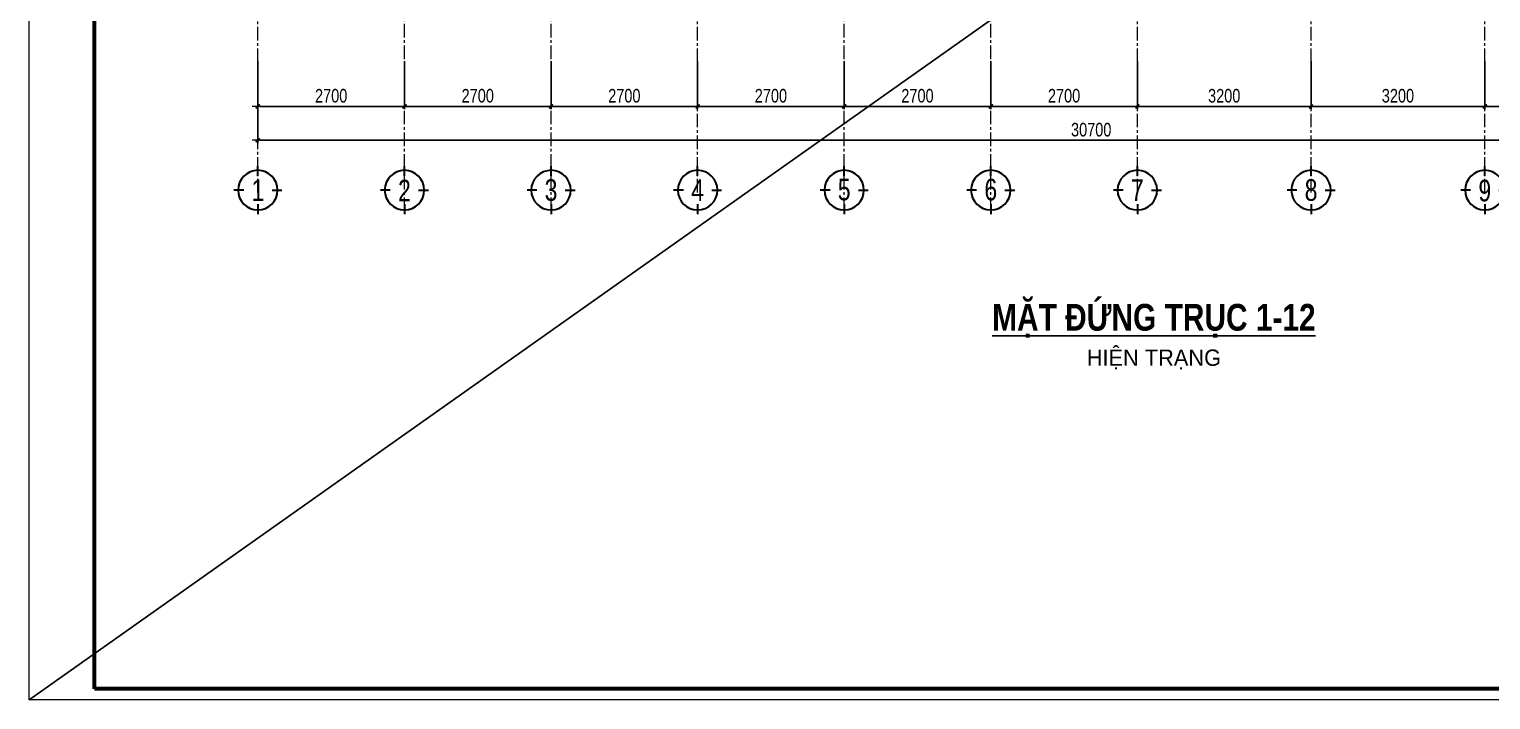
# Model space of a CAD drawing. Header units: millimetres. Extents: x 5243337 to 5938936, y 490824 to 785930.
# Drawn here: x 5304149 to 5331071, y 557848 to 570199 of the extents above; entities that cross this region are included whole.
import ezdxf
from ezdxf.enums import TextEntityAlignment as Align

# ---------------------------------------------------------------- set-up
doc = ezdxf.new("R2010")
doc.units = ezdxf.units.MM
doc.header["$MEASUREMENT"] = 0
doc.header["$PDMODE"] = 32
doc.linetypes.add('CENTER', pattern=[2, 1.25, -0.25, 0.25, -0.25])
doc.layers.get('0').update_dxf_attribs({"lineweight": 0})
doc.layers.get('Defpoints').update_dxf_attribs({"lineweight": 0})
for name, color, linetype, lineweight in [('dim', 144, 'Continuous', 13), ('Khungten_LCDI', 7, 'Continuous', 25), ('LC Dim', 8, 'Continuous', 18), ('LC ISO', 153, 'Continuous', 13), ('LC Net thay', 7, 'Continuous', 25), ('LC Text1', 3, 'Continuous', 20), ('LC Text2', 7, 'Continuous', 25), ('truc', 76, 'CENTER', 9)]:
    doc.layers.add(name, color=color, linetype=linetype, lineweight=lineweight)
doc.layers.add('KCS_Plotter', color=11, linetype='Continuous', plot=False)
doc.styles.add('EG 1', font='VHAVANB.TTF')
doc.styles.add('HOATBIF', font='hoatbif.shx', dxfattribs={"width": 0.8})
doc.styles.add('Khungten', font='VHAVAN.TTF', dxfattribs={"width": 0.9, "height": 5000})
doc.styles.add('LC 1', font='VHAVANB.TTF')
doc.styles.add('LC3', font='VHARIALB.TTF', dxfattribs={"width": 0.8})
doc.styles.add('Tahoma', font='tahoma.ttf')
doc.styles.add('Title', font='VHBLACK.TTF')
doc.dimstyles.new('1-100', dxfattribs={"dimscale": 100, "dimtxt": 2.5, "dimasz": 0.35, "dimexe": 0.5, "dimexo": 0, "dimgap": 0.8, "dimtad": 1, "dimdec": 0, "dimzin": 0, "dimdsep": 46, "dimtxsty": 'HOATBIF', "dimblk1": 'DOT', "dimblk2": 'DOT', "dimsah": 1, "dimcen": -1, "dimdle": 1, "dimclrd": 256, "dimclre": 256, "dimclrt": 4, "dimadec": 3, "dimazin": 2, "dimtfac": 0.333333, "dimtdec": 0, "dimtix": 1, "dimtmove": 2, "dimatfit": 3, "dimldrblk": 'DOT', "dimfxl": 1, "dimtvp": 0.833333, "dimtolj": 1, "dimtzin": 0, "dimarcsym": 0})

# ---------------------------------------------------------------- blocks, each defined once
blk = doc.blocks.new('DOT')
at = {"layer": 'dim'}
for p, q in [((-3, 0), (3, 0)), ((-1, -1), (1, 1))]:
    blk.add_line(p, q, dxfattribs=at)
blk.add_lwpolyline([(0.5, 1), (-1, -0.5), (-0.5, -1), (1, 0.5)], close=True, dxfattribs=at)
blk = doc.blocks.new('*D145')
at = {"layer": 'Defpoints', "color": 0, "ltscale": 500, "transparency": 16777216}
for p in [(5308361, 569614), (5311061, 569614), (5311061, 568778)]:
    blk.add_point(p, dxfattribs=at)
at = {"layer": 'LC Dim', "lineweight": -2, "ltscale": 500, "transparency": 16777216}
for p, q in [((5308361, 569614), (5308361, 568728)), ((5311061, 569614), (5311061, 568728)), ((5308396, 568778), (5311026, 568778))]:
    blk.add_line(p, q, dxfattribs=at)
at = {"layer": 'LC Dim', "lineweight": -2, "ltscale": 500, "transparency": 16777216, "xscale": 35, "yscale": 35, "zscale": 35, "rotation": 180}
blk.add_blockref('DOT', (5308361, 568778), dxfattribs=at)
at = {"layer": 'LC Dim', "lineweight": -2, "ltscale": 500, "transparency": 16777216, "xscale": 35, "yscale": 35, "zscale": 35}
blk.add_blockref('DOT', (5311061, 568778), dxfattribs=at)
at = {"layer": 'LC Dim', "color": 4, "ltscale": 500, "transparency": 16777216, "insert": (5309711, 568973), "char_height": 250, "attachment_point": 5, "style": 'HOATBIF'}
blk.add_mtext('\\A1;2700', dxfattribs=at)
blk = doc.blocks.new('_Dot')
at = {"color": 0, "linetype": 'ByBlock', "lineweight": -2}
blk.add_line((-0.5, 0), (-1, 0), dxfattribs=at)
at = {"color": 0, "linetype": 'ByBlock', "const_width": 0.5}
blk.add_lwpolyline([(-0.25, 0, 1), (0.25, 0, 1)], format="xyb", close=True, dxfattribs=at)
blk = doc.blocks.new('*D146')
at = {"layer": 'Defpoints', "color": 0, "ltscale": 500, "transparency": 16777216}
for p in [(5313761, 569614), (5316461, 569614), (5313761, 568778)]:
    blk.add_point(p, dxfattribs=at)
at = {"layer": 'LC Dim', "lineweight": -2, "ltscale": 500, "transparency": 16777216}
for p, q in [((5313761, 569614), (5313761, 568728)), ((5316461, 569614), (5316461, 568728)), ((5316426, 568778), (5313796, 568778))]:
    blk.add_line(p, q, dxfattribs=at)
at = {"layer": 'LC Dim', "lineweight": -2, "ltscale": 500, "transparency": 16777216, "xscale": 35, "yscale": 35, "zscale": 35, "rotation": 180}
blk.add_blockref('DOT', (5313761, 568778), dxfattribs=at)
at = {"layer": 'LC Dim', "lineweight": -2, "ltscale": 500, "transparency": 16777216, "xscale": 35, "yscale": 35, "zscale": 35}
blk.add_blockref('DOT', (5316461, 568778), dxfattribs=at)
at = {"layer": 'LC Dim', "color": 4, "ltscale": 500, "transparency": 16777216, "insert": (5315111, 568973), "char_height": 250, "attachment_point": 5, "style": 'HOATBIF'}
blk.add_mtext('\\A1;2700', dxfattribs=at)
blk = doc.blocks.new('*D147')
at = {"layer": 'Defpoints', "color": 0, "ltscale": 500, "transparency": 16777216}
for p in [(5324561, 569614), (5327761, 569614), (5327761, 568778)]:
    blk.add_point(p, dxfattribs=at)
at = {"layer": 'LC Dim', "lineweight": -2, "ltscale": 500, "transparency": 16777216}
for p, q in [((5324561, 569614), (5324561, 568728)), ((5327761, 569614), (5327761, 568728)), ((5324596, 568778), (5327726, 568778))]:
    blk.add_line(p, q, dxfattribs=at)
at = {"layer": 'LC Dim', "lineweight": -2, "ltscale": 500, "transparency": 16777216, "xscale": 35, "yscale": 35, "zscale": 35, "rotation": 180}
blk.add_blockref('DOT', (5324561, 568778), dxfattribs=at)
at = {"layer": 'LC Dim', "lineweight": -2, "ltscale": 500, "transparency": 16777216, "xscale": 35, "yscale": 35, "zscale": 35}
blk.add_blockref('DOT', (5327761, 568778), dxfattribs=at)
at = {"layer": 'LC Dim', "color": 4, "ltscale": 500, "transparency": 16777216, "insert": (5326161, 568973), "char_height": 250, "attachment_point": 5, "style": 'HOATBIF'}
blk.add_mtext('\\A1;3200', dxfattribs=at)
blk = doc.blocks.new('*D148')
at = {"layer": 'Defpoints', "color": 0, "ltscale": 500, "transparency": 16777216}
for p in [(5327761, 569614), (5330961, 569614), (5330961, 568778)]:
    blk.add_point(p, dxfattribs=at)
at = {"layer": 'LC Dim', "lineweight": -2, "ltscale": 500, "transparency": 16777216}
for p, q in [((5327761, 569614), (5327761, 568728)), ((5330961, 569614), (5330961, 568728)), ((5327796, 568778), (5330926, 568778))]:
    blk.add_line(p, q, dxfattribs=at)
at = {"layer": 'LC Dim', "lineweight": -2, "ltscale": 500, "transparency": 16777216, "xscale": 35, "yscale": 35, "zscale": 35, "rotation": 180}
blk.add_blockref('DOT', (5327761, 568778), dxfattribs=at)
at = {"layer": 'LC Dim', "lineweight": -2, "ltscale": 500, "transparency": 16777216, "xscale": 35, "yscale": 35, "zscale": 35}
blk.add_blockref('DOT', (5330961, 568778), dxfattribs=at)
at = {"layer": 'LC Dim', "color": 4, "ltscale": 500, "transparency": 16777216, "insert": (5329361, 568973), "char_height": 250, "attachment_point": 5, "style": 'HOATBIF'}
blk.add_mtext('\\A1;3200', dxfattribs=at)
blk = doc.blocks.new('*D149')
at = {"layer": 'Defpoints', "color": 0, "ltscale": 500, "transparency": 16777216}
for p in [(5311061, 569614), (5313761, 569614), (5313761, 568778)]:
    blk.add_point(p, dxfattribs=at)
at = {"layer": 'LC Dim', "lineweight": -2, "ltscale": 500, "transparency": 16777216}
for p, q in [((5311061, 569614), (5311061, 568728)), ((5313761, 569614), (5313761, 568728)), ((5311096, 568778), (5313726, 568778))]:
    blk.add_line(p, q, dxfattribs=at)
at = {"layer": 'LC Dim', "lineweight": -2, "ltscale": 500, "transparency": 16777216, "xscale": 35, "yscale": 35, "zscale": 35, "rotation": 180}
blk.add_blockref('DOT', (5311061, 568778), dxfattribs=at)
at = {"layer": 'LC Dim', "lineweight": -2, "ltscale": 500, "transparency": 16777216, "xscale": 35, "yscale": 35, "zscale": 35}
blk.add_blockref('DOT', (5313761, 568778), dxfattribs=at)
at = {"layer": 'LC Dim', "color": 4, "ltscale": 500, "transparency": 16777216, "insert": (5312411, 568973), "char_height": 250, "attachment_point": 5, "style": 'HOATBIF'}
blk.add_mtext('\\A1;2700', dxfattribs=at)
blk = doc.blocks.new('*D150')
at = {"layer": 'Defpoints', "color": 0, "ltscale": 500, "transparency": 16777216}
for p in [(5316461, 569614), (5319161, 569614), (5319161, 568778)]:
    blk.add_point(p, dxfattribs=at)
at = {"layer": 'LC Dim', "lineweight": -2, "ltscale": 500, "transparency": 16777216}
for p, q in [((5316461, 569614), (5316461, 568728)), ((5319161, 569614), (5319161, 568728)), ((5316496, 568778), (5319126, 568778))]:
    blk.add_line(p, q, dxfattribs=at)
at = {"layer": 'LC Dim', "lineweight": -2, "ltscale": 500, "transparency": 16777216, "xscale": 35, "yscale": 35, "zscale": 35, "rotation": 180}
blk.add_blockref('DOT', (5316461, 568778), dxfattribs=at)
at = {"layer": 'LC Dim', "lineweight": -2, "ltscale": 500, "transparency": 16777216, "xscale": 35, "yscale": 35, "zscale": 35}
blk.add_blockref('DOT', (5319161, 568778), dxfattribs=at)
at = {"layer": 'LC Dim', "color": 4, "ltscale": 500, "transparency": 16777216, "insert": (5317811, 568973), "char_height": 250, "attachment_point": 5, "style": 'HOATBIF'}
blk.add_mtext('\\A1;2700', dxfattribs=at)
blk = doc.blocks.new('*D151')
at = {"layer": 'Defpoints', "color": 0, "ltscale": 500, "transparency": 16777216}
for p in [(5321861, 569614), (5324561, 569614), (5321861, 568778)]:
    blk.add_point(p, dxfattribs=at)
at = {"layer": 'LC Dim', "lineweight": -2, "ltscale": 500, "transparency": 16777216}
for p, q in [((5321861, 569614), (5321861, 568728)), ((5324561, 569614), (5324561, 568728)), ((5324526, 568778), (5321896, 568778))]:
    blk.add_line(p, q, dxfattribs=at)
at = {"layer": 'LC Dim', "lineweight": -2, "ltscale": 500, "transparency": 16777216, "xscale": 35, "yscale": 35, "zscale": 35, "rotation": 180}
blk.add_blockref('DOT', (5321861, 568778), dxfattribs=at)
at = {"layer": 'LC Dim', "lineweight": -2, "ltscale": 500, "transparency": 16777216, "xscale": 35, "yscale": 35, "zscale": 35}
blk.add_blockref('DOT', (5324561, 568778), dxfattribs=at)
at = {"layer": 'LC Dim', "color": 4, "ltscale": 500, "transparency": 16777216, "insert": (5323211, 568973), "char_height": 250, "attachment_point": 5, "style": 'HOATBIF'}
blk.add_mtext('\\A1;2700', dxfattribs=at)
blk = doc.blocks.new('*D152')
at = {"layer": 'Defpoints', "color": 0, "ltscale": 500, "transparency": 16777216}
for p in [(5319161, 569614), (5321861, 569614), (5321861, 568778)]:
    blk.add_point(p, dxfattribs=at)
at = {"layer": 'LC Dim', "lineweight": -2, "ltscale": 500, "transparency": 16777216}
for p, q in [((5319161, 569614), (5319161, 568728)), ((5321861, 569614), (5321861, 568728)), ((5319196, 568778), (5321826, 568778))]:
    blk.add_line(p, q, dxfattribs=at)
at = {"layer": 'LC Dim', "lineweight": -2, "ltscale": 500, "transparency": 16777216, "xscale": 35, "yscale": 35, "zscale": 35, "rotation": 180}
blk.add_blockref('DOT', (5319161, 568778), dxfattribs=at)
at = {"layer": 'LC Dim', "lineweight": -2, "ltscale": 500, "transparency": 16777216, "xscale": 35, "yscale": 35, "zscale": 35}
blk.add_blockref('DOT', (5321861, 568778), dxfattribs=at)
at = {"layer": 'LC Dim', "color": 4, "ltscale": 500, "transparency": 16777216, "insert": (5320511, 568973), "char_height": 250, "attachment_point": 5, "style": 'HOATBIF'}
blk.add_mtext('\\A1;2700', dxfattribs=at)
blk = doc.blocks.new('*D153')
at = {"layer": 'Defpoints', "color": 0, "ltscale": 500, "transparency": 16777216}
for p in [(5330961, 569614), (5333661, 569614), (5333661, 568778)]:
    blk.add_point(p, dxfattribs=at)
at = {"layer": 'LC Dim', "lineweight": -2, "ltscale": 500, "transparency": 16777216}
for p, q in [((5330961, 569614), (5330961, 568728)), ((5333661, 569614), (5333661, 568728)), ((5330996, 568778), (5333626, 568778))]:
    blk.add_line(p, q, dxfattribs=at)
at = {"layer": 'LC Dim', "lineweight": -2, "ltscale": 500, "transparency": 16777216, "xscale": 35, "yscale": 35, "zscale": 35, "rotation": 180}
blk.add_blockref('DOT', (5330961, 568778), dxfattribs=at)
at = {"layer": 'LC Dim', "lineweight": -2, "ltscale": 500, "transparency": 16777216, "xscale": 35, "yscale": 35, "zscale": 35}
blk.add_blockref('DOT', (5333661, 568778), dxfattribs=at)
at = {"layer": 'LC Dim', "color": 4, "ltscale": 500, "transparency": 16777216, "insert": (5332311, 568973), "char_height": 250, "attachment_point": 5, "style": 'HOATBIF'}
blk.add_mtext('\\A1;2700', dxfattribs=at)
blk = doc.blocks.new('KyHieu TrucDinhVi')
at = {"color": 7, "lineweight": 30}
for p, q in [((0, 2.36), (0, 4)), ((-2.36, 0), (-4, 0)), ((2.36, 0), (4, 0)), ((0, -2.36), (0, -4))]:
    blk.add_line(p, q, dxfattribs=at)
blk.add_circle((0, 0), 3.3, dxfattribs=at)
at = {"ltscale": 20, "style": 'Tahoma'}
blk.add_attdef('AA', text='', height=3, dxfattribs=at).set_placement((0, 0), align=Align.MIDDLE_CENTER)
blk = doc.blocks.new('*D156')
at = {"layer": 'Defpoints', "color": 0, "ltscale": 500, "transparency": 16777216}
for p in [(5308361, 569614), (5339061, 569614), (5339061, 568153)]:
    blk.add_point(p, dxfattribs=at)
at = {"layer": 'LC Dim', "lineweight": -2, "ltscale": 500, "transparency": 16777216}
for p, q in [((5308361, 569614), (5308361, 568103)), ((5339061, 569614), (5339061, 568103)), ((5308396, 568153), (5339026, 568153))]:
    blk.add_line(p, q, dxfattribs=at)
at = {"layer": 'LC Dim', "lineweight": -2, "ltscale": 500, "transparency": 16777216, "xscale": 35, "yscale": 35, "zscale": 35, "rotation": 180}
blk.add_blockref('DOT', (5308361, 568153), dxfattribs=at)
at = {"layer": 'LC Dim', "lineweight": -2, "ltscale": 500, "transparency": 16777216, "xscale": 35, "yscale": 35, "zscale": 35}
blk.add_blockref('DOT', (5339061, 568153), dxfattribs=at)
at = {"layer": 'LC Dim', "color": 4, "ltscale": 500, "transparency": 16777216, "insert": (5323711, 568348), "char_height": 250, "attachment_point": 5, "style": 'HOATBIF'}
blk.add_mtext('\\A1;30700', dxfattribs=at)
blk = doc.blocks.new('TIEUDE1')
at = {"layer": 'LC Text2', "color": 7, "style": 'LC 1'}
blk.add_attdef('TIªU§Ò', text='', height=5, dxfattribs=at).set_placement((0, 0), align=Align.BOTTOM_CENTER)
blk.add_attdef('TL', text='', height=3, dxfattribs=at).set_placement((0, -2), align=Align.TOP_CENTER)
blk = doc.blocks.new('lcdi fix1')
at = {"layer": 'Defpoints', "lineweight": 0}
blk.add_lwpolyline([(-1200, -14850), (-1200, 14850), (40800, 14850), (40800, -14850)], close=True, dxfattribs=at)
at = {"layer": 'Khungten_LCDI', "color": 5, "lineweight": 60}
blk.add_lwpolyline([(0, -14650), (0, 14650), (40600, 14650), (40600, -14650)], close=True, dxfattribs=at)
at = {"color": 7, "style": 'Khungten', "width": 0.8}
for tag, p in [('REVISION', (39499, -10746)), ('NGAYHT', (39546, -11609))]:
    blk.add_attdef(tag, text='', height=200, dxfattribs=at).set_placement(p, align=Align.CENTER)
at = {"layer": 'LC Text1', "style": 'Title', "width": 1.485915}
for tag, p, p2 in [('TENBANVE1', (36913, -8886), (40339, -8886)), ('TENBANVE2', (36913, -9562), (40339, -9562))]:
    blk.add_attdef(tag, text='', height=250, dxfattribs=at).set_placement(p, p2, align=Align.FIT)
at = {"layer": 'LC Text1', "style": 'Title', "width": 0.7}
blk.add_attdef('SOBANVE', text='', height=250, dxfattribs=at).set_placement((39562, -13896), align=Align.CENTER)

msp = doc.modelspace()

# ---------------------------------------------------------------- linework, layer by layer
at = {"layer": 'KCS_Plotter'}
msp.add_line((5304149.2, 557847.8), (5346149.2, 587547.8), dxfattribs=at)
at = {"layer": 'truc', "ltscale": 200}
for p, q in [((5308360.9, 567193), (5308360.9, 582498.5)), ((5316460.9, 567193), (5316460.9, 582498.5)), ((5324560.9, 567193), (5324560.9, 582498.5)), ((5324560.9, 567193), (5324560.9, 582498.5)), ((5327760.9, 567193), (5327760.9, 582498.5)), ((5330960.9, 567193), (5330960.9, 582498.5)), ((5311060.9, 566848), (5311060.9, 582153.5)), ((5313760.9, 566848), (5313760.9, 582153.5)), ((5319160.9, 566848), (5319160.9, 582153.5)), ((5321860.9, 566848), (5321860.9, 582153.5))]:
    msp.add_line(p, q, dxfattribs=at)

# ---------------------------------------------------------------- block references
at = {"layer": 'LC ISO'}
ref = msp.add_blockref('KyHieu TrucDinhVi', (5308360.9, 567235.8), dxfattribs=dict(at, xscale=-110.459031681925, yscale=110.459031681925, zscale=110.459031681925, rotation=180))
ref.add_attrib('AA', '1', dxfattribs={"layer": '0', "ltscale": 20, "height": 397.7, "style": 'EG 1', "width": 0.8}).set_placement((5308360.9, 567235.8), align=Align.MIDDLE_CENTER)
ref = msp.add_blockref('KyHieu TrucDinhVi', (5311060.9, 567235.8), dxfattribs=dict(at, xscale=-110.459031681925, yscale=110.459031681925, zscale=110.459031681925, rotation=180))
ref.add_attrib('AA', '2', dxfattribs={"layer": '0', "ltscale": 20, "height": 397.7, "style": 'EG 1', "width": 0.8}).set_placement((5311060.9, 567228.2), align=Align.MIDDLE_CENTER)
ref = msp.add_blockref('KyHieu TrucDinhVi', (5313760.9, 567235.8), dxfattribs=dict(at, xscale=-110.459031681925, yscale=110.459031681925, zscale=110.459031681925, rotation=180))
ref.add_attrib('AA', '3', dxfattribs={"layer": '0', "ltscale": 20, "height": 397.7, "style": 'EG 1', "width": 0.8}).set_placement((5313760.9, 567237.9), align=Align.MIDDLE_CENTER)
ref = msp.add_blockref('KyHieu TrucDinhVi', (5316460.9, 567235.8), dxfattribs=dict(at, xscale=-110.459031681925, yscale=110.459031681925, zscale=110.459031681925, rotation=180))
ref.add_attrib('AA', '4', dxfattribs={"layer": '0', "ltscale": 20, "height": 397.7, "style": 'EG 1', "width": 0.8}).set_placement((5316460.9, 567235.8), align=Align.MIDDLE_CENTER)
ref = msp.add_blockref('KyHieu TrucDinhVi', (5319160.9, 567235.8), dxfattribs=dict(at, xscale=-110.459031681925, yscale=110.459031681925, zscale=110.459031681925, rotation=180))
ref.add_attrib('AA', '5', dxfattribs={"layer": '0', "ltscale": 20, "height": 397.7, "style": 'EG 1', "width": 0.8}).set_placement((5319160.9, 567245.6), align=Align.MIDDLE_CENTER)
ref = msp.add_blockref('KyHieu TrucDinhVi', (5321860.9, 567235.8), dxfattribs=dict(at, xscale=-110.459031681925, yscale=110.459031681925, zscale=110.459031681925, rotation=180))
ref.add_attrib('AA', '6', dxfattribs={"layer": '0', "ltscale": 20, "height": 397.7, "style": 'EG 1', "width": 0.8}).set_placement((5321860.9, 567245.6), align=Align.MIDDLE_CENTER)
ref = msp.add_blockref('KyHieu TrucDinhVi', (5324560.9, 567235.8), dxfattribs=dict(at, xscale=-110.459031681925, yscale=110.459031681925, zscale=110.459031681925, rotation=180))
ref.add_attrib('AA', '7', dxfattribs={"layer": '0', "ltscale": 20, "height": 397.7, "style": 'EG 1', "width": 0.8}).set_placement((5324560.9, 567235.8), align=Align.MIDDLE_CENTER)
ref = msp.add_blockref('KyHieu TrucDinhVi', (5327760.9, 567235.8), dxfattribs=dict(at, xscale=-110.459031681925, yscale=110.459031681925, zscale=110.459031681925, rotation=180))
ref.add_attrib('AA', '8', dxfattribs={"layer": '0', "ltscale": 20, "height": 397.7, "style": 'EG 1', "width": 0.8}).set_placement((5327760.9, 567237.9), align=Align.MIDDLE_CENTER)
ref = msp.add_blockref('KyHieu TrucDinhVi', (5330960.9, 567235.8), dxfattribs=dict(at, xscale=-110.459031681925, yscale=110.459031681925, zscale=110.459031681925, rotation=180))
ref.add_attrib('AA', '9', dxfattribs={"layer": '0', "ltscale": 20, "height": 397.7, "style": 'EG 1', "width": 0.8}).set_placement((5330960.9, 567228.2), align=Align.MIDDLE_CENTER)
at = {"layer": 'LC Net thay'}
msp.add_blockref('lcdi fix1', (5305349.2, 572697.8), dxfattribs=at)
at = {"layer": 'LC Text2'}
ref = msp.add_blockref('TIEUDE1', (5324865.5, 564499.4), dxfattribs=dict(at, xscale=100.0000000001933, yscale=100.0000000001933, zscale=100.0000000001933))
ref.add_attrib('TIªU§Ò', '%%UmÆt ®øng trôc 1-12', dxfattribs={"color": 7, "height": 492.441, "style": 'LC3', "width": 0.8}).set_placement((5324865.5, 564499.4), align=Align.BOTTOM_CENTER)
ref.add_attrib('TL', 'hiÖn tr¹ng', dxfattribs={"color": 7, "height": 300, "style": 'LC 1'}).set_placement((5324865.5, 564299.4), align=Align.TOP_CENTER)

# ---------------------------------------------------------------- dimensions: what is measured, and where the dimension line sits
at = {"layer": 'LC Dim', "ltscale": 500}
for base, p1, p2, picture, middle in [((5311060.9, 568778.4), (5308360.9, 569614.4), (5311060.9, 569614.4), '*D145', (5309710.9, 568973.4)), ((5339060.9, 568153.4), (5308360.9, 569614.4), (5339060.9, 569614.4), '*D156', (5323710.9, 568348.4)), ((5313760.9, 568778.4), (5311060.9, 569614.4), (5313760.9, 569614.4), '*D149', (5312410.9, 568973.4)), ((5319160.9, 568778.4), (5316460.9, 569614.4), (5319160.9, 569614.4), '*D150', (5317810.9, 568973.4)), ((5321860.9, 568778.4), (5319160.9, 569614.4), (5321860.9, 569614.4), '*D152', (5320510.9, 568973.4)), ((5327760.9, 568778.4), (5324560.9, 569614.4), (5327760.9, 569614.4), '*D147', (5326160.9, 568973.4)), ((5330960.9, 568778.4), (5327760.9, 569614.4), (5330960.9, 569614.4), '*D148', (5329360.9, 568973.4)), ((5333660.9, 568778.4), (5330960.9, 569614.4), (5333660.9, 569614.4), '*D153', (5332310.9, 568973.4))]:
    dim = msp.add_linear_dim(base=base, p1=p1, p2=p2, dimstyle='1-100', override={"dimgap": 0.7, "dimfxl": 0.5, "dimarcsym": 1}, dxfattribs=at)
    dim.commit()
    dim.dimension.update_dxf_attribs({"geometry": picture, "text_midpoint": middle})
for base, p1, p2, picture, middle in [((5313760.9, 568778.4), (5316460.9, 569614.4), (5313760.9, 569614.4), '*D146', (5315110.9, 568973.4)), ((5321860.9, 568778.4), (5324560.9, 569614.4), (5321860.9, 569614.4), '*D151', (5323210.9, 568973.4))]:
    dim = msp.add_linear_dim(base=base, p1=p1, p2=p2, angle=180, dimstyle='1-100', override={"dimgap": 0.7, "dimfxl": 0.5, "dimarcsym": 1}, dxfattribs=at)
    dim.commit()
    dim.dimension.update_dxf_attribs({"geometry": picture, "text_midpoint": middle})

doc.saveas('drawing.dxf')
